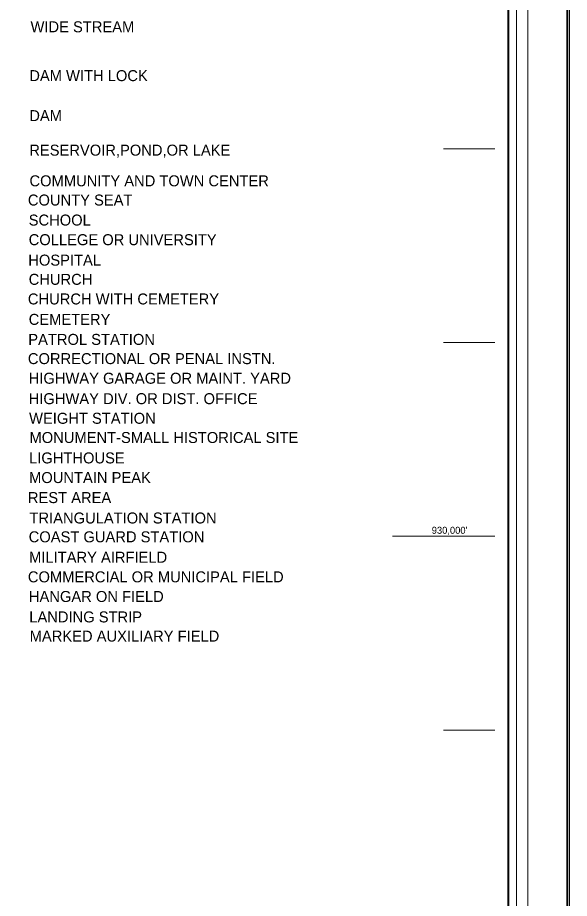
# Model space of a CAD drawing. Extents: x 821826 to 918457, y 263910 to 320307.
# Drawn here: x 909783 to 918457, y 277768 to 291625 of the extents above; entities that cross this region are included whole.
import ezdxf
from ezdxf.enums import TextEntityAlignment as Align

# ---------------------------------------------------------------- set-up
doc = ezdxf.new("R2010")
doc.units = 0
doc.header["$LTSCALE"] = 64
for name, color, linetype, lineweight in [('1', 7, 'Continuous', 25), ('20', 7, 'Continuous', 40), ('61', 7, 'Continuous', 13)]:
    doc.layers.add(name, color=color, linetype=linetype, lineweight=lineweight)

msp = doc.modelspace()

# ---------------------------------------------------------------- linework, layer by layer
at = {"layer": '1', "lineweight": 13}
msp.add_lwpolyline([(918456.97, 263910.44), (821826.33, 263910.44), (821826.33, 320307.49), (918456.97, 320307.49)], close=True, dxfattribs=at)
at = {"layer": '20'}
for points in [[(821861.33, 320272.49), (918421.97, 320272.49), (918421.97, 263945.45), (821861.33, 263945.45)], [(825049.18, 319163.52), (917496.46, 319163.52), (917496.46, 265037.16), (825049.18, 265037.16)]]:
    msp.add_lwpolyline(points, close=True, dxfattribs=at)
at = {"layer": '20', "lineweight": 13}
msp.add_lwpolyline([(824739.99, 319488.99), (824739.99, 264727.88), (824918.54, 264906.55), (824918.54, 319294.16), (917627.07, 319294.16), (917627.07, 264906.55), (824918.54, 264906.55), (824739.99, 264727.88), (917805.65, 264727.88), (917805.65, 319488.99)], close=True, dxfattribs=at)
at = {"layer": '61'}
for p, q in [((916478.74, 289560), (917283.24, 289560)), ((916478.74, 286512), (917283.24, 286512)), ((915674.24, 283464), (917283.24, 283464)), ((916478.74, 280416), (917283.24, 280416))]:
    msp.add_line(p, q, dxfattribs=at)

# ---------------------------------------------------------------- texts
at = {"layer": '20'}
for s, p in [('WIDE STREAM', (909986, 291393.68)), ('DAM WITH LOCK', (909966.8, 290625.14)), ('DAM', (909966.8, 289995.89)), ('RESERVOIR,POND,OR LAKE', (909966.8, 289453.1)), ('COMMUNITY AND TOWN CENTER', (909969.75, 288970.37)), ('COUNTY SEAT', (909944.55, 288667.96)), ('SCHOOL', (909957.15, 288352.95)), ('COLLEGE OR UNIVERSITY', (909957.15, 288044.25)), ('HOSPITAL', (909950.85, 287722.94)), ('CHURCH', (909957.15, 287420.53)), ('CHURCH WITH CEMETERY', (909944.55, 287111.83)), ('CEMETERY', (909957.15, 286790.52)), ('PATROL STATION', (909950.85, 286475.51)), ('CORRECTIONAL OR PENAL INSTN.', (909944.55, 286173.11)), ('HIGHWAY GARAGE OR MAINT. YARD', (909957.15, 285864.4)), ('HIGHWAY DIV. OR DIST. OFFICE', (909957.15, 285543.09)), ('WEIGHT STATION', (909963.45, 285234.38)), ('MONUMENT-SMALL HISTORICAL SITE', (909969.75, 284931.98)), ('LIGHTHOUSE', (909963.45, 284610.67)), ('MOUNTAIN PEAK', (909963.45, 284301.96)), ('REST AREA', (909944.55, 283986.96)), ('TRIANGULATION STATION', (909969.75, 283665.65)), ('COAST GUARD STATION', (909957.15, 283369.54)), ('MILITARY AIRFIELD', (909963.45, 283048.24)), ('COMMERCIAL OR MUNICIPAL FIELD', (909944.55, 282739.53)), ('HANGAR ON FIELD', (909960.3, 282430.82)), ('LANDING STRIP', (909966.6, 282109.52)), ('MARKED AUXILIARY FIELD', (909972.9, 281807.11))]:
    msp.add_text(s, height=172.9, dxfattribs=at).set_placement(p)
at = {"layer": '61'}
msp.add_text("930,000'", height=110, dxfattribs=at).set_placement((916573.23, 283503.75), align=Align.CENTER)

doc.saveas('drawing.dxf')
